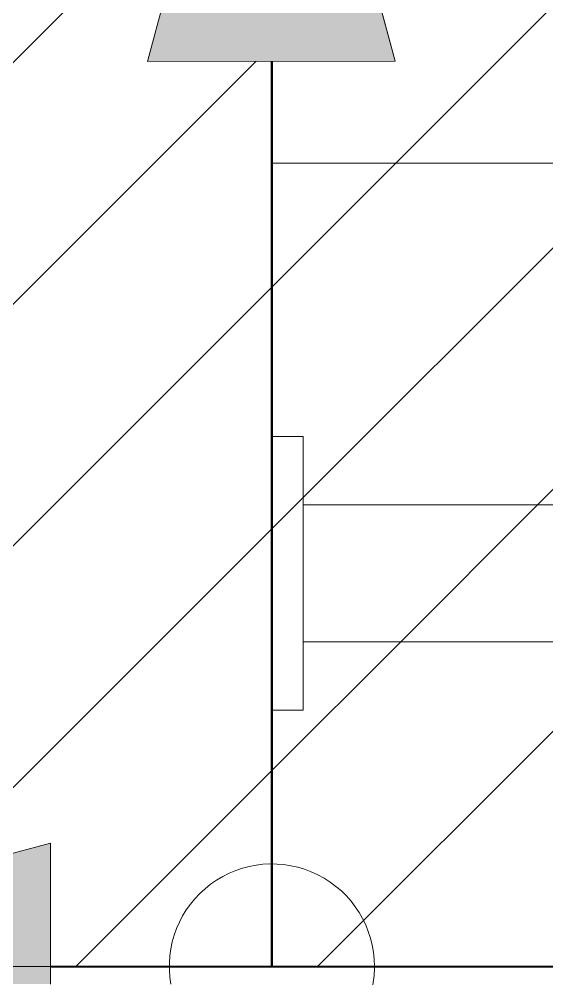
# Model space of a CAD drawing. Header units: millimetres. Extents: x 91786 to 132940, y -1987 to 10096.
# Drawn here: x 124258 to 124412.3, y -5.3 to 277.1 of the extents above; entities that cross this region are included whole.
import ezdxf

# ---------------------------------------------------------------- set-up
doc = ezdxf.new("R2010")
doc.units = ezdxf.units.MM
for name, color, linetype, lineweight in [('A-DETL-1', 7, 'Continuous', 40), ('A-DETL-GENF', 7, 'Continuous', 9), ('I-WALL', 7, 'Continuous', 9), ('P-SANR-FIXT', 7, 'Continuous', 9), ('P-SANR-FIXT-3', 7, 'Continuous', 18)]:
    doc.layers.add(name, color=color, linetype=linetype, lineweight=lineweight)
doc.layers.add('A-DETL-GENF-1', color=7, linetype='Continuous', lineweight=9, true_color=0xe0e0e0)
doc.layers.add('A-FLOR-FNSH-2', color=7, linetype='Continuous', lineweight=30, true_color=0x3c3c3c)
pattern_1 = [(45, (127032.287, 0), (-35.3553, 35.3553), [])]

# ---------------------------------------------------------------- blocks, each defined once
blk = doc.blocks.new('Раковина Roca Debba 50x42 - гибкая подводка_ 640х550х165 PN6_3_ ХВ_ГВ накидная гайка BP DN15_ К-гл_кон_ П DN 50-32631442-Развертка 1_66-4')
at = {"layer": 'P-SANR-FIXT'}
for p, q in [((5661, 264.77), (5661, 235)), ((5661, 235), (5841.22, 235)), ((5861, 235), (5661, 235))]:
    blk.add_line(p, q, dxfattribs=at)
blk = doc.blocks.new('Раковина Roca Debba 50x42 - гибкая подводка_ 640х550х165 PN6_3_ ХВ_ГВ накидная гайка BP DN15_ К-гл_кон_ П DN 50-V55-Развертка 1_66-4')
at = {"layer": 'P-SANR-FIXT'}
for p, q in [((5661, 264.77), (5661, 235)), ((5661, 264.77), (5661, 235)), ((5661, 235), (5841.22, 235)), ((5841.22, 235), (5661, 235))]:
    blk.add_line(p, q, dxfattribs=at)
blk = doc.blocks.new('Раковина Roca Debba 50x42 - гибкая подводка_ 640х550х165 PN6_3_ ХВ_ГВ накидная гайка BP DN15_ К-гл_кон_ П DN 50-V56-Развертка 1_66-4')
at = {"layer": 'P-SANR-FIXT'}
for p, q in [((5661, 264.77), (5661, 235)), ((5661, 264.77), (5661, 235)), ((5661, 235), (5841.22, 235)), ((5841.22, 235), (5661, 235))]:
    blk.add_line(p, q, dxfattribs=at)
blk = doc.blocks.new('Раковина Roca Debba 50x42 - гибкая подводка_ 640х550х165 PN6_3_ ХВ_ГВ накидная гайка BP DN15_ К-гл_кон_ П DN 50-V57-Развертка 1_66-4')
at = {"layer": 'P-SANR-FIXT'}
for p, q in [((5661, 264.77), (5661, 235)), ((5661, 264.77), (5661, 235)), ((5661, 235), (5841.22, 235)), ((5841.22, 235), (5661, 235))]:
    blk.add_line(p, q, dxfattribs=at)
blk = doc.blocks.new('Раковина Roca Debba 50x42 - гибкая подводка_ 640х550х165 PN6_3_ ХВ_ГВ накидная гайка BP DN15_ К-гл_кон_ П DN 50-V58-Развертка 1_66-4')
at = {"layer": 'P-SANR-FIXT'}
for p, q in [((5661, 264.77), (5661, 235)), ((5661, 264.77), (5661, 235)), ((5661, 235), (5841.22, 235)), ((5841.22, 235), (5661, 235))]:
    blk.add_line(p, q, dxfattribs=at)
blk = doc.blocks.new('сифон - Для раковины-V59-Развертка 1_66-4')
at = {"layer": 'P-SANR-FIXT'}
for p, q in [((5670.17, 155), (5661.22, 155)), ((5661.22, 155), (5661.22, 135)), ((5661.22, 135), (5661.22, 155)), ((5670.17, 135), (5670.17, 155)), ((5670.17, 155), (5670.17, 135)), ((5661.22, 135), (5661.22, 115)), ((5661.22, 115), (5661.22, 135)), ((5670.17, 132.43), (5670.17, 135)), ((5670.17, 135), (5670.17, 115)), ((5670.17, 115), (5670.17, 132.25)), ((5661.22, 115), (5661.22, 95)), ((5661.22, 104.65), (5661.22, 115)), ((5670.17, 95), (5670.17, 115)), ((5670.17, 115), (5670.17, 104.65)), ((5661.22, 76.36), (5661.22, 104.65)), ((5670.17, 104.65), (5670.17, 86.72)), ((5661.22, 95), (5661.22, 86.72)), ((5670.17, 80.36), (5670.17, 95)), ((5661.22, 86.72), (5661.22, 76.36)), ((5670.17, 86.72), (5670.17, 75)), ((5670.17, 75), (5670.17, 80.36)), ((5661.22, 76.36), (5661.22, 75)), ((5661.22, 75), (5661.22, 76.36)), ((5661.22, 75), (5670.17, 75))]:
    blk.add_line(p, q, dxfattribs=at)
at = {"layer": 'P-SANR-FIXT-3'}
for p, q in [((5805.22, 135), (5670.17, 135)), ((5670.17, 135), (5670.17, 115)), ((5670.17, 134.32), (5670.17, 135)), ((5670.17, 129.14), (5670.17, 134.32)), ((5670.17, 120.18), (5670.17, 129.14)), ((5670.17, 115), (5670.17, 120.18)), ((5670.17, 115), (5670.17, 95)), ((5670.17, 95), (5670.17, 115)), ((5670.17, 95), (5805.22, 95))]:
    blk.add_line(p, q, dxfattribs=at)
blk = doc.blocks.new('сифон - Для раковины-V61-Развертка 1_66-4')
at = {"layer": 'P-SANR-FIXT'}
for p, q in [((5670.17, 155), (5661.22, 155)), ((5661.22, 155), (5661.22, 115)), ((5661.22, 153.64), (5661.22, 155)), ((5661.22, 115), (5661.22, 153.64)), ((5670.17, 135), (5670.17, 155)), ((5670.17, 155), (5670.17, 135)), ((5670.17, 134.36), (5670.17, 135)), ((5670.17, 135), (5670.17, 132.43)), ((5670.17, 132.43), (5670.17, 134.36)), ((5670.17, 115), (5670.17, 132.25)), ((5670.17, 132.25), (5670.17, 115)), ((5661.22, 115), (5661.22, 95)), ((5661.22, 104.65), (5661.22, 115)), ((5670.17, 95.64), (5670.17, 115)), ((5670.17, 115), (5670.17, 95)), ((5661.22, 75), (5661.22, 104.65)), ((5661.22, 95), (5661.22, 80.36)), ((5670.17, 95), (5670.17, 95.64)), ((5670.17, 86.72), (5670.17, 95)), ((5670.17, 95), (5670.17, 86.72)), ((5670.17, 76.36), (5670.17, 86.72)), ((5670.17, 86.72), (5670.17, 80.36)), ((5661.22, 80.36), (5661.22, 76.36)), ((5670.17, 80.36), (5670.17, 75)), ((5661.22, 76.36), (5661.22, 75)), ((5670.17, 75), (5670.17, 76.36)), ((5661.22, 75), (5670.17, 75))]:
    blk.add_line(p, q, dxfattribs=at)
at = {"layer": 'P-SANR-FIXT-3'}
for p, q in [((5744.54, 135), (5670.17, 135)), ((5670.17, 135), (5670.17, 134.32)), ((5670.17, 115), (5670.17, 135)), ((5670.17, 134.32), (5670.17, 115)), ((5670.17, 115), (5670.17, 95.68)), ((5670.17, 95), (5670.17, 115)), ((5670.17, 95.68), (5670.17, 95)), ((5670.17, 95), (5744.54, 95))]:
    blk.add_line(p, q, dxfattribs=at)
blk = doc.blocks.new('сифон - Для раковины-V63-Развертка 1_66-4')
at = {"layer": 'P-SANR-FIXT'}
for p, q in [((5670.17, 155), (5661.22, 155)), ((5661.22, 155), (5661.22, 115)), ((5661.22, 149.64), (5661.22, 155)), ((5670.17, 135), (5670.17, 155)), ((5670.17, 155), (5670.17, 135)), ((5661.22, 115), (5661.22, 149.64)), ((5670.17, 134.36), (5670.17, 135)), ((5670.17, 135), (5670.17, 134.36)), ((5670.17, 132.43), (5670.17, 134.36)), ((5670.17, 134.36), (5670.17, 132.43)), ((5670.17, 115), (5670.17, 132.25)), ((5670.17, 132.25), (5670.17, 115)), ((5661.22, 115), (5661.22, 75)), ((5661.22, 86.72), (5661.22, 115)), ((5670.17, 95.64), (5670.17, 115)), ((5670.17, 115), (5670.17, 95.64)), ((5670.17, 95), (5670.17, 95.64)), ((5670.17, 95.64), (5670.17, 95)), ((5670.17, 75), (5670.17, 95)), ((5670.17, 95), (5670.17, 75)), ((5661.22, 80.36), (5661.22, 86.72)), ((5661.22, 75), (5661.22, 80.36)), ((5661.22, 75), (5670.17, 75))]:
    blk.add_line(p, q, dxfattribs=at)
at = {"layer": 'P-SANR-FIXT-3'}
for p, q in [((5744.54, 135), (5670.17, 135)), ((5670.17, 135), (5670.17, 134.32)), ((5670.17, 134.32), (5670.17, 135)), ((5670.17, 134.32), (5670.17, 115)), ((5670.17, 129.14), (5670.17, 134.32)), ((5670.17, 115), (5670.17, 129.14)), ((5670.17, 115), (5670.17, 95.68)), ((5670.17, 105), (5670.17, 115)), ((5670.17, 95.68), (5670.17, 105)), ((5670.17, 95.68), (5670.17, 95)), ((5670.17, 95), (5670.17, 95.68)), ((5670.17, 95), (5744.54, 95))]:
    blk.add_line(p, q, dxfattribs=at)
blk = doc.blocks.new('сифон - Для раковины-V65-Развертка 1_66-4')
at = {"layer": 'P-SANR-FIXT'}
for p, q in [((5670.17, 155), (5661.22, 155)), ((5661.22, 155), (5661.22, 143.28)), ((5661.22, 115), (5661.22, 155)), ((5670.17, 153.64), (5670.17, 155)), ((5670.17, 155), (5670.17, 135)), ((5670.17, 143.28), (5670.17, 153.64)), ((5661.22, 143.28), (5661.22, 115)), ((5670.17, 135), (5670.17, 143.28)), ((5670.17, 134.36), (5670.17, 135)), ((5670.17, 135), (5670.17, 134.36)), ((5670.17, 132.43), (5670.17, 134.36)), ((5670.17, 134.36), (5670.17, 132.43)), ((5670.17, 115), (5670.17, 132.25)), ((5670.17, 132.25), (5670.17, 125.35)), ((5670.17, 125.35), (5670.17, 115)), ((5661.22, 115), (5661.22, 104.65)), ((5661.22, 76.36), (5661.22, 115)), ((5670.17, 95.64), (5670.17, 115)), ((5670.17, 115), (5670.17, 95.64)), ((5661.22, 104.65), (5661.22, 75)), ((5670.17, 95), (5670.17, 95.64)), ((5670.17, 95.64), (5670.17, 95)), ((5670.17, 75), (5670.17, 95)), ((5670.17, 95), (5670.17, 75)), ((5661.22, 75), (5661.22, 76.36)), ((5661.22, 75), (5670.17, 75))]:
    blk.add_line(p, q, dxfattribs=at)
at = {"layer": 'P-SANR-FIXT-3'}
for p, q in [((5744.54, 135), (5670.17, 135)), ((5670.17, 135), (5670.17, 134.32)), ((5670.17, 134.32), (5670.17, 135)), ((5670.17, 134.32), (5670.17, 115)), ((5670.17, 125), (5670.17, 134.32)), ((5670.17, 120.18), (5670.17, 125)), ((5670.17, 115), (5670.17, 120.18)), ((5670.17, 115), (5670.17, 95.68)), ((5670.17, 95.68), (5670.17, 115)), ((5670.17, 95.68), (5670.17, 95)), ((5670.17, 95), (5670.17, 95.68)), ((5670.17, 95), (5744.54, 95))]:
    blk.add_line(p, q, dxfattribs=at)
blk = doc.blocks.new('сифон - Для раковины-V67-Развертка 1_66-4')
at = {"layer": 'P-SANR-FIXT'}
for p, q in [((5670.17, 155), (5661.22, 155)), ((5661.22, 155), (5661.22, 135)), ((5661.22, 115), (5661.22, 155)), ((5670.17, 153.64), (5670.17, 155)), ((5670.17, 155), (5670.17, 149.64)), ((5670.17, 135), (5670.17, 153.64)), ((5670.17, 149.64), (5670.17, 135)), ((5661.22, 135), (5661.22, 125.35)), ((5670.17, 134.36), (5670.17, 135)), ((5670.17, 135), (5670.17, 134.36)), ((5670.17, 132.43), (5670.17, 134.36)), ((5670.17, 134.36), (5670.17, 132.43)), ((5670.17, 125.35), (5670.17, 132.25)), ((5670.17, 132.25), (5670.17, 125.35)), ((5661.22, 125.35), (5661.22, 115)), ((5670.17, 115), (5670.17, 125.35)), ((5670.17, 125.35), (5670.17, 115)), ((5661.22, 115), (5661.22, 75)), ((5661.22, 104.65), (5661.22, 115)), ((5670.17, 104.65), (5670.17, 115)), ((5670.17, 115), (5670.17, 104.65)), ((5661.22, 95), (5661.22, 104.65)), ((5670.17, 95.64), (5670.17, 104.65)), ((5670.17, 104.65), (5670.17, 95.64)), ((5661.22, 75), (5661.22, 95)), ((5670.17, 95), (5670.17, 95.64)), ((5670.17, 95.64), (5670.17, 95)), ((5670.17, 86.72), (5670.17, 95)), ((5670.17, 95), (5670.17, 80.36)), ((5670.17, 80.36), (5670.17, 86.72)), ((5670.17, 75), (5670.17, 80.36)), ((5670.17, 80.36), (5670.17, 76.36)), ((5670.17, 76.36), (5670.17, 75)), ((5661.22, 75), (5670.17, 75))]:
    blk.add_line(p, q, dxfattribs=at)
at = {"layer": 'P-SANR-FIXT-3'}
for p, q in [((5744.54, 135), (5670.17, 135)), ((5670.17, 135), (5670.17, 134.32)), ((5670.17, 134.32), (5670.17, 135)), ((5670.17, 134.32), (5670.17, 132.32)), ((5670.17, 115), (5670.17, 134.32)), ((5670.17, 132.32), (5670.17, 129.14)), ((5670.17, 129.14), (5670.17, 125)), ((5670.17, 125), (5670.17, 120.18)), ((5670.17, 120.18), (5670.17, 115)), ((5670.17, 115), (5670.17, 100.86)), ((5670.17, 109.82), (5670.17, 115)), ((5670.17, 95.68), (5670.17, 109.82)), ((5670.17, 100.86), (5670.17, 95.68)), ((5670.17, 95.68), (5670.17, 95)), ((5670.17, 95), (5670.17, 95.68)), ((5670.17, 95), (5744.54, 95))]:
    blk.add_line(p, q, dxfattribs=at)
blk = doc.blocks.new('Начало раскладки_красным - Начало раскладки_красным-V73-Развертка 1_66-4')
at = {"layer": 'A-DETL-GENF'}
blk.add_hatch(color=256, dxfattribs=at).paths.add_polyline_path([(5543.39, -5.16), (5596.23, -5.16), (5596.21, 36.08), (5461, -0.23), (5479.42, -5.16)])
for p, q in [((5596.21, 36.08), (5461, -0.23)), ((5461, -0.23), (5596.21, 36.08)), ((5596.23, -5.16), (5596.21, 36.08)), ((5596.21, 36.08), (5596.23, -5.16)), ((5831, -0.02), (5596.23, -0.16))]:
    blk.add_line(p, q, dxfattribs=at)
blk = doc.blocks.new('Начало раскладки_красным - Начало раскладки_красным-V74-Развертка 1_66-4')
at = {"layer": 'A-DETL-GENF'}
blk.add_hatch(color=256, dxfattribs=at).paths.add_polyline_path([(5624.61, 264.75), (5697.08, 264.79), (5660.77, 400), (5650, 359.73)])
for p, q in [((5660.77, 400), (5624.61, 264.75)), ((5660.77, 400), (5624.61, 264.75)), ((5697.08, 264.79), (5660.77, 400)), ((5660.77, 400), (5697.08, 264.79)), ((5624.61, 264.75), (5697.08, 264.79)), ((5624.61, 264.75), (5697.08, 264.79)), ((5660.98, 30), (5660.84, 264.77)), ((5631, -0.02), (5399.62, -0.15))]:
    blk.add_line(p, q, dxfattribs=at)
for start, end in [(0.0336, 189.949), (349.7541, 0.0336)]:
    blk.add_arc((5661, 0), 30, start, end, dxfattribs=at)

msp = doc.modelspace()

# ---------------------------------------------------------------- hatches: boundary and pattern name
at = {"layer": 'A-DETL-GENF-1'}
h = msp.add_hatch(dxfattribs=at)
h.set_pattern_fill('FP_31', color=256, style=0, pattern_type=2)
h.set_pattern_definition(pattern_1)
h.paths.add_polyline_path([(124131.9, 0), (124132.77, 0), (124267.1, 36.08), (124267.15, 0), (124331.9, 0), (124331.9, 264.77), (124295.51, 264.75), (124331.66, 400), (124331.9, 400), (124331.9, 600), (124200.9, 600), (124200.9, 500), (124101.9, 500), (124101.9, 0)])
h = msp.add_hatch(dxfattribs=at)
h.set_pattern_fill('FP_31', color=256, style=0, pattern_type=2)
h.set_pattern_definition(pattern_1)
h.paths.add_polyline_path([(124331.9, 0), (124531.74, 0), (124531.74, 11), (124502.12, 11), (124501.84, 89), (124415.43, 89), (124415.43, 95), (124341.06, 95), (124341.06, 75), (124332.12, 75), (124332.12, 155), (124341.06, 155), (124341.06, 135), (124415.43, 135), (124415.43, 141), (124502.12, 141), (124502.12, 211.78), (124512.12, 211.78), (124512.12, 235), (124331.9, 235), (124331.9, 55.86)])
h.paths.add_polyline_path([(124489.32, 498.99), (124488.84, 499.1), (124489.02, 498.98)])
h.paths.add_polyline_path([(124429.96, 400), (124531.9, 400), (124531.9, 503.07), (124531.15, 502.89), (124530.7, 502.59), (124528.8, 502), (124526.48, 500.51), (124524.03, 499.57), (124520.9, 499.71), (124517.57, 500.28), (124515.6, 500.14), (124515.32, 501.08), (124515.09, 501.32), (124510.91, 501.05), (124485.89, 498.67), (124480.77, 498.24), (124483.1, 498.32), (124480.21, 497.82), (124467.44, 495.61), (124453.96, 490.92), (124442.25, 483.26), (124433.85, 472.73), (124428.97, 457.66), (124418.91, 400), (124419.7, 400)])
h.paths.add_polyline_path([(124404.53, 535.54), (124404.62, 535.72), (124404.62, 535.56)])
h.paths.add_polyline_path([(124505.46, 545.54), (124505.8, 545.02), (124506.3, 544.73), (124507.12, 543.63), (124506.92, 542.95), (124507.14, 544.11), (124506.92, 544.33), (124505.46, 545.53)])
h.paths.add_polyline_path([(124505.84, 541.55), (124506.03, 542.13), (124505.82, 541.79), (124505.83, 541.7)])
h.paths.add_polyline_path([(124464.42, 534.61), (124464.42, 534.43), (124462.43, 534.09), (124462.52, 534.31), (124463.59, 534.48)])
h.paths.add_polyline_path([(124459.66, 533.47), (124461.84, 534.01), (124462.52, 533.77), (124460.42, 533.41), (124459.64, 533.46)])
h.paths.add_polyline_path([(124445.4, 524.2), (124444.28, 523.95), (124444.94, 524.06)])
h.paths.add_polyline_path([(124440.88, 520.53), (124440.14, 520.63), (124440.16, 520.55)])
h.paths.add_polyline_path([(124437.17, 517.02), (124437.91, 517.67), (124438.45, 517.96), (124438.22, 517.25), (124437.57, 516.83), (124437.17, 516.91)])
h.paths.add_polyline_path([(124453.84, 508.83), (124455.79, 509.26), (124454.15, 509.2), (124452.49, 508.96)])
h.paths.add_polyline_path([(124444.32, 508.02), (124437.32, 507.62), (124438.94, 507.54), (124444.79, 508.06)])
h.paths.add_polyline_path([(124465.05, 510.25), (124465.17, 510.02), (124469.71, 510.65), (124465.17, 510.26)])
h.paths.add_polyline_path([(124489.48, 512.44), (124487.16, 512.27), (124485.74, 511.8), (124485.85, 511.65), (124488.76, 512.35)])
h.paths.add_polyline_path([(124331.9, 400), (124373.16, 400), (124388.54, 493.98), (124392.12, 513.97), (124392.34, 514.01), (124392.6, 514.62), (124392.6, 515.92), (124394.88, 515.76), (124397.08, 520.14), (124399.3, 522.93), (124401.61, 522.83), (124399.65, 523.82), (124393.46, 528.03), (124394.61, 534.37), (124398.42, 534.86), (124398.35, 535.08), (124398.76, 534.86), (124399.36, 534.83), (124410.16, 536.1), (124411.46, 536.28), (124411.98, 536.08), (124412.67, 536.29), (124414.01, 536.4), (124414.13, 536.49), (124421.34, 537.44), (124506.36, 545.34), (124506.95, 545), (124507.57, 544.02), (124507.59, 543.09), (124506.98, 542.05), (124505.51, 541.52), (124491.69, 540.43), (124491.21, 540.61), (124490.23, 540.35), (124490.23, 540.17), (124481.21, 539.2), (124480.03, 538.94), (124478.62, 538.61), (124470.9, 536.98), (124470.7, 536.74), (124470.43, 536.45), (124457.69, 532.85), (124458.15, 532.82), (124461.74, 533.39), (124461.41, 533.1), (124460.56, 532.72), (124459.29, 532.47), (124458.15, 532.34), (124457.82, 531.97), (124454.67, 530.29), (124452.46, 529.43), (124453.11, 529.24), (124451.4, 528.56), (124450.99, 528.56), (124450.63, 528.06), (124450.48, 527.97), (124449.95, 527.61), (124450.34, 527.47), (124447.4, 526.32), (124447.4, 525.92), (124446.35, 525.45), (124446.35, 525.19), (124444.71, 523.59), (124441.76, 522.2), (124442.46, 521.96), (124441.68, 521.49), (124441.86, 521.34), (124441.32, 520.85), (124440.13, 520.08), (124440.66, 520.04), (124440.38, 519.58), (124438.84, 518.45), (124438.27, 518.53), (124436.87, 517.42), (124436.91, 517.12), (124437.07, 516.97), (124436.58, 516.46), (124436.7, 516.09), (124436.08, 514.9), (124435.42, 514.72), (124435.41, 514.52), (124434.72, 514.1), (124434.8, 513.05), (124434.45, 512.49), (124434.1, 512.63), (124433.53, 512.09), (124433.77, 511.62), (124433.91, 511.41), (124434.17, 511.25), (124433.56, 510.53), (124431.15, 510.86), (124431.34, 509.45), (124433.49, 509.09), (124433.28, 508.05), (124443.22, 508.07), (124445.05, 508.23), (124448.21, 508.82), (124448.21, 509), (124460.19, 510.02), (124462.53, 510.05), (124466.82, 510.61), (124489.92, 512.83), (124490.17, 512.59), (124489.92, 512.39), (124491.07, 512.51), (124498.28, 513.32), (124500.38, 513.24), (124501.46, 513.45), (124507.81, 514.01), (124507.81, 513.74), (124510.34, 514.09), (124510.83, 514.29), (124517.33, 514.75), (124518.7, 514.81), (124521.16, 515.11), (124517.93, 515.06), (124517.93, 515.22), (124528.9, 516.26), (124531.9, 516.59), (124531.9, 600), (124331.9, 600), (124331.9, 483)])
h.paths.add_polyline_path([(124482.22, 499.07), (124482.22, 499.27), (124482.06, 499.09)])
h.paths.add_polyline_path([(124508.7, 501.21), (124508.66, 501.36), (124508.66, 501.21)])
h.paths.add_polyline_path([(124445.12, 508.71), (124446.86, 508.93), (124446.28, 508.82)])
h.paths.add_polyline_path([(124462.94, 510.08), (124463.51, 510.28), (124463.27, 510.14)])
h.paths.add_polyline_path([(124471.95, 510.69), (124471.44, 510.8), (124471.12, 510.73)])
h.paths.add_polyline_path([(124505.04, 513.65), (124504.48, 513.75), (124504.85, 513.67)])
h.paths.add_polyline_path([(124511.6, 514.37), (124512.14, 514.6), (124511.68, 514.38)])
h.paths.add_polyline_path([(124526.06, 515.31), (124525.43, 515.4), (124524.69, 515.32)])
h.paths.add_polyline_path([(124427.93, 518.14), (124438.94, 524.62), (124443.73, 527.16), (124443.29, 526.46), (124444.67, 527.46), (124445.84, 528.27), (124435.48, 522.55), (124427.9, 518.14)])
h.paths.add_polyline_path([(124448.55, 529.03), (124451.26, 530.07), (124452.1, 530.36), (124451.87, 530.5), (124454.67, 531.27), (124453.11, 531.21), (124453.11, 531.53), (124450.49, 530.13), (124448.72, 529.14)])
h.paths.add_polyline_path([(124458.75, 532.04), (124458.4, 532.27), (124458.9, 532.1)])
h.paths.add_polyline_path([(124476.08, 537.91), (124486.55, 539.62), (124484.09, 538.99), (124476.18, 537.92)])
h.paths.add_polyline_path([(124489.07, 539.95), (124490.78, 540.04), (124490.02, 539.98), (124489.23, 539.95)])
h = msp.add_hatch(dxfattribs=at)
h.set_pattern_fill('FP_31', color=256, style=0, pattern_type=2)
h.set_pattern_definition(pattern_1)
h.paths.add_polyline_path([(124502.12, 11), (124531.74, 11), (124531.74, 89), (124502.12, 89), (124502.12, 25.35)])
h.paths.add_polyline_path([(124339.77, 75), (124341.06, 75), (124341.06, 155), (124332.12, 155), (124332.12, 75)])
h.paths.add_polyline_path([(124501.84, 89), (124502.12, 89.23), (124501.84, 95), (124415.43, 95), (124415.43, 89), (124483.87, 89)])
h.paths.add_polyline_path([(124502.12, 141), (124512.12, 141), (124512.12, 161), (124509.62, 161), (124509.87, 168), (124512.12, 168), (124512.12, 211.78), (124502.12, 211.78), (124502.12, 147.39)])
h.paths.add_polyline_path([(124483.12, 135), (124502.12, 135), (124501.84, 141), (124415.43, 141), (124415.43, 135), (124476.12, 135)])
h.paths.add_polyline_path([(124501.84, 235), (124512.12, 235), (124512.12, 251), (124509.62, 251), (124509.62, 258), (124510.83, 258.13), (124514.42, 260.07), (124514.02, 260.21), (124515.32, 260.86), (124515.4, 260.89), (124516.13, 261.8), (124517.17, 262.97), (124518.42, 264.76), (124435.45, 265), (124435.45, 400), (124331.9, 400), (124331.9, 399.13), (124367.97, 264.79), (124331.9, 264.75), (124331.9, 235), (124429.96, 235)])
h = msp.add_hatch(dxfattribs=at)
h.set_pattern_fill('FP_31', color=256, style=0, pattern_type=2)
h.set_pattern_definition(pattern_1)
h.paths.add_polyline_path([(124341.06, 95), (124415.43, 95), (124415.43, 135), (124341.06, 135), (124341.06, 95.68)])
h.paths.add_polyline_path([(124517.12, 211.78), (124531.9, 211.78), (124531.9, 235), (124512.12, 235), (124512.12, 211.78), (124516.3, 211.78)])

# ---------------------------------------------------------------- linework, layer by layer
at = {"layer": 'A-DETL-1'}
for p, q in [((124331.9, 264.77), (124331.9, 0)), ((124331.9, 0), (124331.9, 264.77)), ((124267.12, 0), (124331.9, 0)), ((124331.9, 0), (124531.9, 0))]:
    msp.add_line(p, q, dxfattribs=at)
at = {"layer": 'A-FLOR-FNSH-2'}
for p, q in [((126362.77, 0), (124267.12, 0)), ((126362.4, -0.1), (124267.12, -0.1))]:
    msp.add_line(p, q, dxfattribs=at)
at = {"layer": 'I-WALL'}
msp.add_line((124331.9, 264.77), (124331.9, 0), dxfattribs=at)

# ---------------------------------------------------------------- block references
at = {"layer": 'A-DETL-GENF'}
for name in ['Начало раскладки_красным - Начало раскладки_красным-V74-Развертка 1_66-4', 'Начало раскладки_красным - Начало раскладки_красным-V73-Развертка 1_66-4']:
    msp.add_blockref(name, (118670.9, 0), dxfattribs=at)
at = {"layer": 'P-SANR-FIXT'}
for name in ['Раковина Roca Debba 50x42 - гибкая подводка_ 640х550х165 PN6_3_ ХВ_ГВ накидная гайка BP DN15_ К-гл_кон_ П DN 50-32631442-Развертка 1_66-4', 'Раковина Roca Debba 50x42 - гибкая подводка_ 640х550х165 PN6_3_ ХВ_ГВ накидная гайка BP DN15_ К-гл_кон_ П DN 50-V55-Развертка 1_66-4', 'Раковина Roca Debba 50x42 - гибкая подводка_ 640х550х165 PN6_3_ ХВ_ГВ накидная гайка BP DN15_ К-гл_кон_ П DN 50-V56-Развертка 1_66-4', 'Раковина Roca Debba 50x42 - гибкая подводка_ 640х550х165 PN6_3_ ХВ_ГВ накидная гайка BP DN15_ К-гл_кон_ П DN 50-V57-Развертка 1_66-4', 'Раковина Roca Debba 50x42 - гибкая подводка_ 640х550х165 PN6_3_ ХВ_ГВ накидная гайка BP DN15_ К-гл_кон_ П DN 50-V58-Развертка 1_66-4', 'сифон - Для раковины-V59-Развертка 1_66-4', 'сифон - Для раковины-V61-Развертка 1_66-4', 'сифон - Для раковины-V63-Развертка 1_66-4', 'сифон - Для раковины-V65-Развертка 1_66-4', 'сифон - Для раковины-V67-Развертка 1_66-4']:
    msp.add_blockref(name, (118670.9, 0), dxfattribs=at)

doc.saveas('drawing.dxf')
